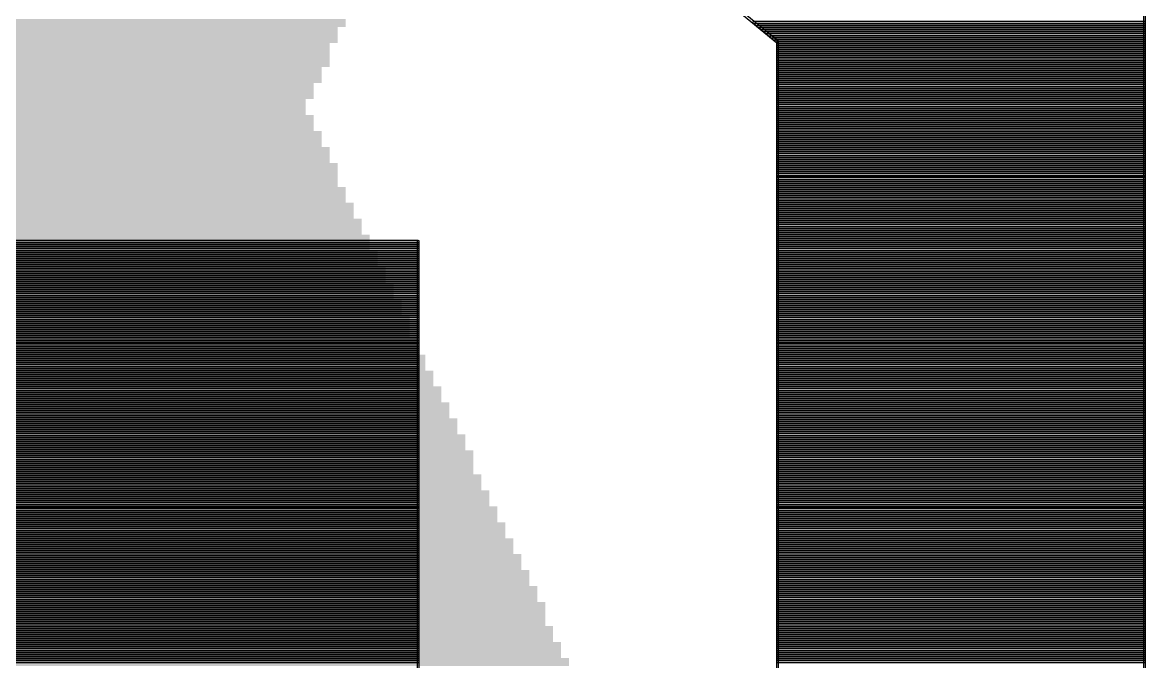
# Model space of a CAD drawing. Extents: x -21 to 88, y -12 to 76.
# Drawn here: x 41.41 to 42.817, y 34.849 to 35.649 of the extents above; entities that cross this region are included whole.
import ezdxf

# ---------------------------------------------------------------- set-up
doc = ezdxf.new("R2010")
doc.units = 0
doc.layers.add('1', color=22, linetype='CONTINUOUS')
doc.layers.add('22', color=253, linetype='CONTINUOUS')

# ---------------------------------------------------------------- blocks, each defined once
blk = doc.blocks.new('RECT')
blk.add_solid([(-0.5, -0.5), (0.5, -0.5), (-0.5, 0.5), (0.5, 0.5)])

msp = doc.modelspace()

# ---------------------------------------------------------------- linework, layer by layer
at = {"layer": '1'}
for points in [[(42.3568, 35.626), (41.8568, 36.036, 1), (41.8552, 36.034), (42.3552, 35.624, 1)], [(42.8147, 35.875), (42.8147, 33.345, 1), (42.8173, 33.345), (42.8173, 35.875, 1)], [(42.3263, 35.6481), (42.816, 35.6481, 1), (42.816, 35.6506), (42.3263, 35.6506, 1)], [(42.3294, 35.6455), (42.816, 35.6455, 1), (42.816, 35.6481), (42.3294, 35.6481, 1)], [(42.3325, 35.643), (42.816, 35.643, 1), (42.816, 35.6455), (42.3325, 35.6455, 1)], [(42.3356, 35.6405), (42.816, 35.6405, 1), (42.816, 35.643), (42.3356, 35.643, 1)], [(42.3387, 35.6379), (42.816, 35.6379, 1), (42.816, 35.6405), (42.3387, 35.6405, 1)], [(42.3418, 35.6354), (42.816, 35.6354, 1), (42.816, 35.6379), (42.3418, 35.6379, 1)], [(42.3449, 35.6328), (42.816, 35.6328, 1), (42.816, 35.6354), (42.3449, 35.6354, 1)], [(42.348, 35.6303), (42.816, 35.6303, 1), (42.816, 35.6328), (42.348, 35.6328, 1)], [(42.3511, 35.6278), (42.816, 35.6278, 1), (42.816, 35.6303), (42.3511, 35.6303, 1)], [(42.3542, 35.6252), (42.816, 35.6252, 1), (42.816, 35.6278), (42.3542, 35.6278, 1)], [(42.3573, 33.345), (42.3573, 35.625, 1), (42.3547, 35.625), (42.3547, 33.345, 1)], [(42.356, 35.6201), (42.816, 35.6201, 1), (42.816, 35.6227), (42.356, 35.6227, 1)], [(42.356, 35.6227), (42.816, 35.6227, 1), (42.816, 35.6252), (42.356, 35.6252, 1)], [(42.356, 35.6176), (42.816, 35.6176, 1), (42.816, 35.6201), (42.356, 35.6201, 1)], [(42.356, 35.615), (42.816, 35.615, 1), (42.816, 35.6176), (42.356, 35.6176, 1)], [(42.356, 35.6125), (42.816, 35.6125, 1), (42.816, 35.615), (42.356, 35.615, 1)], [(42.356, 35.6074), (42.816, 35.6074, 1), (42.816, 35.61), (42.356, 35.61, 1)], [(42.356, 35.6023), (42.816, 35.6023, 1), (42.816, 35.6049), (42.356, 35.6049, 1)], [(42.356, 35.61), (42.816, 35.61, 1), (42.816, 35.6125), (42.356, 35.6125, 1)], [(42.356, 35.6049), (42.816, 35.6049, 1), (42.816, 35.6074), (42.356, 35.6074, 1)], [(42.356, 35.5973), (42.816, 35.5973, 1), (42.816, 35.5998), (42.356, 35.5998, 1)], [(42.356, 35.5947), (42.816, 35.5947, 1), (42.816, 35.5973), (42.356, 35.5973, 1)], [(42.356, 35.5922), (42.816, 35.5922, 1), (42.816, 35.5947), (42.356, 35.5947, 1)], [(42.356, 35.5896), (42.816, 35.5896, 1), (42.816, 35.5922), (42.356, 35.5922, 1)], [(42.356, 35.5998), (42.816, 35.5998, 1), (42.816, 35.6023), (42.356, 35.6023, 1)], [(42.356, 35.582), (42.816, 35.582, 1), (42.816, 35.5846), (42.356, 35.5846, 1)], [(42.356, 35.5769), (42.816, 35.5769, 1), (42.816, 35.5795), (42.356, 35.5795, 1)], [(42.356, 35.5744), (42.816, 35.5744, 1), (42.816, 35.5769), (42.356, 35.5769, 1)], [(42.356, 35.5871), (42.816, 35.5871, 1), (42.816, 35.5896), (42.356, 35.5896, 1)], [(42.356, 35.5846), (42.816, 35.5846, 1), (42.816, 35.5871), (42.356, 35.5871, 1)], [(42.356, 35.5795), (42.816, 35.5795, 1), (42.816, 35.582), (42.356, 35.582, 1)], [(42.356, 35.5693), (42.816, 35.5693, 1), (42.816, 35.5719), (42.356, 35.5719, 1)], [(42.356, 35.5642), (42.816, 35.5642, 1), (42.816, 35.5668), (42.356, 35.5668, 1)], [(42.356, 35.5719), (42.816, 35.5719, 1), (42.816, 35.5744), (42.356, 35.5744, 1)], [(42.356, 35.5668), (42.816, 35.5668, 1), (42.816, 35.5693), (42.356, 35.5693, 1)], [(42.356, 35.5617), (42.816, 35.5617, 1), (42.816, 35.5642), (42.356, 35.5642, 1)], [(42.356, 35.5592), (42.816, 35.5592, 1), (42.816, 35.5617), (42.356, 35.5617, 1)], [(42.356, 35.5566), (42.816, 35.5566, 1), (42.816, 35.5592), (42.356, 35.5592, 1)], [(42.356, 35.5541), (42.816, 35.5541, 1), (42.816, 35.5566), (42.356, 35.5566, 1)], [(42.356, 35.5515), (42.816, 35.5515, 1), (42.816, 35.5541), (42.356, 35.5541, 1)], [(42.356, 35.549), (42.816, 35.549, 1), (42.816, 35.5515), (42.356, 35.5515, 1)], [(42.356, 35.5465), (42.816, 35.5465, 1), (42.816, 35.549), (42.356, 35.549, 1)], [(42.356, 35.5439), (42.816, 35.5439, 1), (42.816, 35.5465), (42.356, 35.5465, 1)], [(42.356, 35.5388), (42.816, 35.5388, 1), (42.816, 35.5414), (42.356, 35.5414, 1)], [(42.356, 35.5363), (42.816, 35.5363, 1), (42.816, 35.5388), (42.356, 35.5388, 1)], [(42.356, 35.5337), (42.816, 35.5337, 1), (42.816, 35.5363), (42.356, 35.5363, 1)], [(42.356, 35.5414), (42.816, 35.5414, 1), (42.816, 35.5439), (42.356, 35.5439, 1)], [(42.356, 35.5312), (42.816, 35.5312, 1), (42.816, 35.5337), (42.356, 35.5337, 1)], [(42.356, 35.5261), (42.816, 35.5261, 1), (42.816, 35.5287), (42.356, 35.5287, 1)], [(42.356, 35.521), (42.816, 35.521, 1), (42.816, 35.5236), (42.356, 35.5236, 1)], [(42.356, 35.5287), (42.816, 35.5287, 1), (42.816, 35.5312), (42.356, 35.5312, 1)], [(42.356, 35.5236), (42.816, 35.5236, 1), (42.816, 35.5261), (42.356, 35.5261, 1)], [(42.356, 35.5185), (42.816, 35.5185, 1), (42.816, 35.521), (42.356, 35.521, 1)], [(42.356, 35.516), (42.816, 35.516, 1), (42.816, 35.5185), (42.356, 35.5185, 1)], [(42.356, 35.5134), (42.816, 35.5134, 1), (42.816, 35.516), (42.356, 35.516, 1)], [(42.356, 35.5083), (42.816, 35.5083, 1), (42.816, 35.5109), (42.356, 35.5109, 1)], [(42.356, 35.5109), (42.816, 35.5109, 1), (42.816, 35.5134), (42.356, 35.5134, 1)], [(42.356, 35.5058), (42.816, 35.5058, 1), (42.816, 35.5083), (42.356, 35.5083, 1)], [(42.356, 35.5007), (42.816, 35.5007, 1), (42.816, 35.5033), (42.356, 35.5033, 1)], [(42.356, 35.4982), (42.816, 35.4982, 1), (42.816, 35.5007), (42.356, 35.5007, 1)], [(42.356, 35.4956), (42.816, 35.4956, 1), (42.816, 35.4982), (42.356, 35.4982, 1)], [(42.356, 35.4931), (42.816, 35.4931, 1), (42.816, 35.4956), (42.356, 35.4956, 1)], [(42.356, 35.5033), (42.816, 35.5033, 1), (42.816, 35.5058), (42.356, 35.5058, 1)], [(42.356, 35.4906), (42.816, 35.4906, 1), (42.816, 35.4931), (42.356, 35.4931, 1)], [(42.356, 35.488), (42.816, 35.488, 1), (42.816, 35.4906), (42.356, 35.4906, 1)], [(42.356, 35.4829), (42.816, 35.4829, 1), (42.816, 35.4855), (42.356, 35.4855, 1)], [(42.356, 35.4779), (42.816, 35.4779, 1), (42.816, 35.4804), (42.356, 35.4804, 1)], [(42.356, 35.4855), (42.816, 35.4855, 1), (42.816, 35.488), (42.356, 35.488, 1)], [(42.356, 35.4804), (42.816, 35.4804, 1), (42.816, 35.4829), (42.356, 35.4829, 1)], [(42.356, 35.4753), (42.816, 35.4753, 1), (42.816, 35.4779), (42.356, 35.4779, 1)], [(42.356, 35.4702), (42.816, 35.4702, 1), (42.816, 35.4728), (42.356, 35.4728, 1)], [(42.356, 35.4626), (42.816, 35.4626, 1), (42.816, 35.4652), (42.356, 35.4652, 1)], [(42.356, 35.4728), (42.816, 35.4728, 1), (42.816, 35.4753), (42.356, 35.4753, 1)], [(42.356, 35.4677), (42.816, 35.4677, 1), (42.816, 35.4702), (42.356, 35.4702, 1)], [(42.356, 35.4652), (42.816, 35.4652, 1), (42.816, 35.4677), (42.356, 35.4677, 1)], [(42.356, 35.4601), (42.816, 35.4601, 1), (42.816, 35.4626), (42.356, 35.4626, 1)], [(42.356, 35.4575), (42.816, 35.4575, 1), (42.816, 35.4601), (42.356, 35.4601, 1)], [(42.356, 35.455), (42.816, 35.455, 1), (42.816, 35.4575), (42.356, 35.4575, 1)], [(42.356, 35.4524), (42.816, 35.4524, 1), (42.816, 35.455), (42.356, 35.455, 1)], [(42.356, 35.4499), (42.816, 35.4499, 1), (42.816, 35.4524), (42.356, 35.4524, 1)], [(42.356, 35.4474), (42.816, 35.4474, 1), (42.816, 35.4499), (42.356, 35.4499, 1)], [(42.356, 35.4448), (42.816, 35.4448, 1), (42.816, 35.4474), (42.356, 35.4474, 1)], [(42.356, 35.4397), (42.816, 35.4397, 1), (42.816, 35.4423), (42.356, 35.4423, 1)], [(42.356, 35.4372), (42.816, 35.4372, 1), (42.816, 35.4397), (42.356, 35.4397, 1)], [(42.356, 35.4423), (42.816, 35.4423, 1), (42.816, 35.4448), (42.356, 35.4448, 1)], [(42.356, 35.4347), (42.816, 35.4347, 1), (42.816, 35.4372), (42.356, 35.4372, 1)], [(42.356, 35.4321), (42.816, 35.4321, 1), (42.816, 35.4347), (42.356, 35.4347, 1)], [(42.356, 35.427), (42.816, 35.427, 1), (42.816, 35.4296), (42.356, 35.4296, 1)], [(42.356, 35.422), (42.816, 35.422, 1), (42.816, 35.4245), (42.356, 35.4245, 1)], [(42.356, 35.4194), (42.816, 35.4194, 1), (42.816, 35.422), (42.356, 35.422, 1)], [(42.356, 35.4296), (42.816, 35.4296, 1), (42.816, 35.4321), (42.356, 35.4321, 1)], [(42.356, 35.4245), (42.816, 35.4245, 1), (42.816, 35.427), (42.356, 35.427, 1)], [(42.356, 35.4169), (42.816, 35.4169, 1), (42.816, 35.4194), (42.356, 35.4194, 1)], [(42.356, 35.4143), (42.816, 35.4143, 1), (42.816, 35.4169), (42.356, 35.4169, 1)], [(42.356, 35.4067), (42.816, 35.4067, 1), (42.816, 35.4093), (42.356, 35.4093, 1)], [(42.356, 35.4118), (42.816, 35.4118, 1), (42.816, 35.4143), (42.356, 35.4143, 1)], [(42.356, 35.4093), (42.816, 35.4093, 1), (42.816, 35.4118), (42.356, 35.4118, 1)], [(42.356, 35.4016), (42.816, 35.4016, 1), (42.816, 35.4042), (42.356, 35.4042, 1)], [(42.356, 35.3991), (42.816, 35.3991, 1), (42.816, 35.4016), (42.356, 35.4016, 1)], [(42.356, 35.394), (42.816, 35.394, 1), (42.816, 35.3966), (42.356, 35.3966, 1)], [(42.356, 35.4042), (42.816, 35.4042, 1), (42.816, 35.4067), (42.356, 35.4067, 1)], [(42.356, 35.3966), (42.816, 35.3966, 1), (42.816, 35.3991), (42.356, 35.3991, 1)], [(42.356, 35.3915), (42.816, 35.3915, 1), (42.816, 35.394), (42.356, 35.394, 1)], [(42.356, 35.3889), (42.816, 35.3889, 1), (42.816, 35.3915), (42.356, 35.3915, 1)], [(42.356, 35.3839), (42.816, 35.3839, 1), (42.816, 35.3864), (42.356, 35.3864, 1)], [(42.356, 35.3813), (42.816, 35.3813, 1), (42.816, 35.3839), (42.356, 35.3839, 1)], [(42.356, 35.3788), (42.816, 35.3788, 1), (42.816, 35.3813), (42.356, 35.3813, 1)], [(42.356, 35.3864), (42.816, 35.3864, 1), (42.816, 35.3889), (42.356, 35.3889, 1)], [(31.726, 35.3711), (41.906, 35.3711, 1), (41.906, 35.3737), (31.726, 35.3737, 1)], [(31.726, 35.3635), (41.906, 35.3635, 1), (41.906, 35.3661), (31.726, 35.3661, 1)], [(31.726, 35.3737), (41.906, 35.3737, 1), (41.906, 35.3762), (31.726, 35.3762, 1)], [(31.726, 35.3686), (41.906, 35.3686, 1), (41.906, 35.3711), (31.726, 35.3711, 1)], [(31.726, 35.3661), (41.906, 35.3661, 1), (41.906, 35.3686), (31.726, 35.3686, 1)], [(33.906, 35.3737), (41.906, 35.3737, 1), (41.906, 35.3763), (33.906, 35.3763, 1)], [(41.9047, 35.375), (41.9047, 33.345, 1), (41.9073, 33.345), (41.9073, 35.375, 1)], [(42.356, 35.3762), (42.816, 35.3762, 1), (42.816, 35.3788), (42.356, 35.3788, 1)], [(42.356, 35.3711), (42.816, 35.3711, 1), (42.816, 35.3737), (42.356, 35.3737, 1)], [(42.356, 35.3635), (42.816, 35.3635, 1), (42.816, 35.3661), (42.356, 35.3661, 1)], [(42.356, 35.3737), (42.816, 35.3737, 1), (42.816, 35.3762), (42.356, 35.3762, 1)], [(42.356, 35.3686), (42.816, 35.3686, 1), (42.816, 35.3711), (42.356, 35.3711, 1)], [(42.356, 35.3661), (42.816, 35.3661, 1), (42.816, 35.3686), (42.356, 35.3686, 1)], [(31.726, 35.361), (41.906, 35.361, 1), (41.906, 35.3635), (31.726, 35.3635, 1)], [(31.726, 35.3584), (41.906, 35.3584, 1), (41.906, 35.361), (31.726, 35.361, 1)], [(31.726, 35.3559), (41.906, 35.3559, 1), (41.906, 35.3584), (31.726, 35.3584, 1)], [(31.726, 35.3508), (41.906, 35.3508, 1), (41.906, 35.3534), (31.726, 35.3534, 1)], [(31.726, 35.3534), (41.906, 35.3534, 1), (41.906, 35.3559), (31.726, 35.3559, 1)], [(42.356, 35.361), (42.816, 35.361, 1), (42.816, 35.3635), (42.356, 35.3635, 1)], [(42.356, 35.3584), (42.816, 35.3584, 1), (42.816, 35.361), (42.356, 35.361, 1)], [(42.356, 35.3559), (42.816, 35.3559, 1), (42.816, 35.3584), (42.356, 35.3584, 1)], [(42.356, 35.3508), (42.816, 35.3508, 1), (42.816, 35.3534), (42.356, 35.3534, 1)], [(42.356, 35.3534), (42.816, 35.3534, 1), (42.816, 35.3559), (42.356, 35.3559, 1)], [(31.726, 35.3457), (41.906, 35.3457, 1), (41.906, 35.3483), (31.726, 35.3483, 1)], [(31.726, 35.3407), (41.906, 35.3407, 1), (41.906, 35.3432), (31.726, 35.3432, 1)], [(31.726, 35.3381), (41.906, 35.3381, 1), (41.906, 35.3407), (31.726, 35.3407, 1)], [(31.726, 35.3483), (41.906, 35.3483, 1), (41.906, 35.3508), (31.726, 35.3508, 1)], [(31.726, 35.3432), (41.906, 35.3432, 1), (41.906, 35.3457), (31.726, 35.3457, 1)], [(31.726, 35.3356), (41.906, 35.3356, 1), (41.906, 35.3381), (31.726, 35.3381, 1)], [(42.356, 35.3457), (42.816, 35.3457, 1), (42.816, 35.3483), (42.356, 35.3483, 1)], [(42.356, 35.3407), (42.816, 35.3407, 1), (42.816, 35.3432), (42.356, 35.3432, 1)], [(42.356, 35.3381), (42.816, 35.3381, 1), (42.816, 35.3407), (42.356, 35.3407, 1)], [(42.356, 35.3483), (42.816, 35.3483, 1), (42.816, 35.3508), (42.356, 35.3508, 1)], [(42.356, 35.3432), (42.816, 35.3432, 1), (42.816, 35.3457), (42.356, 35.3457, 1)], [(42.356, 35.3356), (42.816, 35.3356, 1), (42.816, 35.3381), (42.356, 35.3381, 1)], [(31.726, 35.333), (41.906, 35.333, 1), (41.906, 35.3356), (31.726, 35.3356, 1)], [(31.726, 35.3254), (41.906, 35.3254, 1), (41.906, 35.328), (31.726, 35.328, 1)], [(31.726, 35.3229), (41.906, 35.3229, 1), (41.906, 35.3254), (31.726, 35.3254, 1)], [(31.726, 35.3305), (41.906, 35.3305, 1), (41.906, 35.333), (31.726, 35.333, 1)], [(31.726, 35.328), (41.906, 35.328, 1), (41.906, 35.3305), (31.726, 35.3305, 1)], [(42.356, 35.333), (42.816, 35.333, 1), (42.816, 35.3356), (42.356, 35.3356, 1)], [(42.356, 35.3254), (42.816, 35.3254, 1), (42.816, 35.328), (42.356, 35.328, 1)], [(42.356, 35.3229), (42.816, 35.3229, 1), (42.816, 35.3254), (42.356, 35.3254, 1)], [(42.356, 35.3305), (42.816, 35.3305, 1), (42.816, 35.333), (42.356, 35.333, 1)], [(42.356, 35.328), (42.816, 35.328, 1), (42.816, 35.3305), (42.356, 35.3305, 1)], [(31.726, 35.3203), (41.906, 35.3203, 1), (41.906, 35.3229), (31.726, 35.3229, 1)], [(31.726, 35.3178), (41.906, 35.3178, 1), (41.906, 35.3203), (31.726, 35.3203, 1)], [(31.726, 35.3127), (41.906, 35.3127, 1), (41.906, 35.3153), (31.726, 35.3153, 1)], [(31.726, 35.3076), (41.906, 35.3076, 1), (41.906, 35.3102), (31.726, 35.3102, 1)], [(31.726, 35.3153), (41.906, 35.3153, 1), (41.906, 35.3178), (31.726, 35.3178, 1)], [(31.726, 35.3102), (41.906, 35.3102, 1), (41.906, 35.3127), (31.726, 35.3127, 1)], [(42.356, 35.3203), (42.816, 35.3203, 1), (42.816, 35.3229), (42.356, 35.3229, 1)], [(42.356, 35.3178), (42.816, 35.3178, 1), (42.816, 35.3203), (42.356, 35.3203, 1)], [(42.356, 35.3127), (42.816, 35.3127, 1), (42.816, 35.3153), (42.356, 35.3153, 1)], [(42.356, 35.3076), (42.816, 35.3076, 1), (42.816, 35.3102), (42.356, 35.3102, 1)], [(42.356, 35.3153), (42.816, 35.3153, 1), (42.816, 35.3178), (42.356, 35.3178, 1)], [(42.356, 35.3102), (42.816, 35.3102, 1), (42.816, 35.3127), (42.356, 35.3127, 1)], [(31.726, 35.3026), (41.906, 35.3026, 1), (41.906, 35.3051), (31.726, 35.3051, 1)], [(31.726, 35.3), (41.906, 35.3, 1), (41.906, 35.3026), (31.726, 35.3026, 1)], [(31.726, 35.2949), (41.906, 35.2949, 1), (41.906, 35.2975), (31.726, 35.2975, 1)], [(31.726, 35.3051), (41.906, 35.3051, 1), (41.906, 35.3076), (31.726, 35.3076, 1)], [(31.726, 35.2975), (41.906, 35.2975, 1), (41.906, 35.3), (31.726, 35.3, 1)], [(42.356, 35.3026), (42.816, 35.3026, 1), (42.816, 35.3051), (42.356, 35.3051, 1)], [(42.356, 35.3), (42.816, 35.3, 1), (42.816, 35.3026), (42.356, 35.3026, 1)], [(42.356, 35.2949), (42.816, 35.2949, 1), (42.816, 35.2975), (42.356, 35.2975, 1)], [(42.356, 35.3051), (42.816, 35.3051, 1), (42.816, 35.3076), (42.356, 35.3076, 1)], [(42.356, 35.2975), (42.816, 35.2975, 1), (42.816, 35.3), (42.356, 35.3, 1)], [(31.726, 35.2898), (41.906, 35.2898, 1), (41.906, 35.2924), (31.726, 35.2924, 1)], [(31.726, 35.2848), (41.906, 35.2848, 1), (41.906, 35.2873), (31.726, 35.2873, 1)], [(31.726, 35.2822), (41.906, 35.2822, 1), (41.906, 35.2848), (31.726, 35.2848, 1)], [(31.726, 35.2797), (41.906, 35.2797, 1), (41.906, 35.2822), (31.726, 35.2822, 1)], [(31.726, 35.2924), (41.906, 35.2924, 1), (41.906, 35.2949), (31.726, 35.2949, 1)], [(31.726, 35.2873), (41.906, 35.2873, 1), (41.906, 35.2898), (31.726, 35.2898, 1)], [(42.356, 35.2898), (42.816, 35.2898, 1), (42.816, 35.2924), (42.356, 35.2924, 1)], [(42.356, 35.2848), (42.816, 35.2848, 1), (42.816, 35.2873), (42.356, 35.2873, 1)], [(42.356, 35.2822), (42.816, 35.2822, 1), (42.816, 35.2848), (42.356, 35.2848, 1)], [(42.356, 35.2797), (42.816, 35.2797, 1), (42.816, 35.2822), (42.356, 35.2822, 1)], [(42.356, 35.2924), (42.816, 35.2924, 1), (42.816, 35.2949), (42.356, 35.2949, 1)], [(42.356, 35.2873), (42.816, 35.2873, 1), (42.816, 35.2898), (42.356, 35.2898, 1)], [(31.726, 35.2771), (41.906, 35.2771, 1), (41.906, 35.2797), (31.726, 35.2797, 1)], [(31.726, 35.2695), (41.906, 35.2695, 1), (41.906, 35.2721), (31.726, 35.2721, 1)], [(31.726, 35.2644), (41.906, 35.2644, 1), (41.906, 35.267), (31.726, 35.267, 1)], [(31.726, 35.2746), (41.906, 35.2746, 1), (41.906, 35.2771), (31.726, 35.2771, 1)], [(31.726, 35.2721), (41.906, 35.2721, 1), (41.906, 35.2746), (31.726, 35.2746, 1)], [(31.726, 35.267), (41.906, 35.267, 1), (41.906, 35.2695), (31.726, 35.2695, 1)], [(42.356, 35.2771), (42.816, 35.2771, 1), (42.816, 35.2797), (42.356, 35.2797, 1)], [(42.356, 35.2695), (42.816, 35.2695, 1), (42.816, 35.2721), (42.356, 35.2721, 1)], [(42.356, 35.2644), (42.816, 35.2644, 1), (42.816, 35.267), (42.356, 35.267, 1)], [(42.356, 35.2746), (42.816, 35.2746, 1), (42.816, 35.2771), (42.356, 35.2771, 1)], [(42.356, 35.2721), (42.816, 35.2721, 1), (42.816, 35.2746), (42.356, 35.2746, 1)], [(42.356, 35.267), (42.816, 35.267, 1), (42.816, 35.2695), (42.356, 35.2695, 1)], [(31.726, 35.2619), (41.906, 35.2619, 1), (41.906, 35.2644), (31.726, 35.2644, 1)], [(31.726, 35.2568), (41.906, 35.2568, 1), (41.906, 35.2594), (31.726, 35.2594, 1)], [(31.726, 35.2517), (41.906, 35.2517, 1), (41.906, 35.2543), (31.726, 35.2543, 1)], [(31.726, 35.2594), (41.906, 35.2594, 1), (41.906, 35.2619), (31.726, 35.2619, 1)], [(31.726, 35.2543), (41.906, 35.2543, 1), (41.906, 35.2568), (31.726, 35.2568, 1)], [(42.356, 35.2619), (42.816, 35.2619, 1), (42.816, 35.2644), (42.356, 35.2644, 1)], [(42.356, 35.2568), (42.816, 35.2568, 1), (42.816, 35.2594), (42.356, 35.2594, 1)], [(42.356, 35.2517), (42.816, 35.2517, 1), (42.816, 35.2543), (42.356, 35.2543, 1)], [(42.356, 35.2594), (42.816, 35.2594, 1), (42.816, 35.2619), (42.356, 35.2619, 1)], [(42.356, 35.2543), (42.816, 35.2543, 1), (42.816, 35.2568), (42.356, 35.2568, 1)], [(31.726, 35.2467), (41.906, 35.2467, 1), (41.906, 35.2492), (31.726, 35.2492, 1)], [(31.726, 35.2441), (41.906, 35.2441, 1), (41.906, 35.2467), (31.726, 35.2467, 1)], [(31.726, 35.2416), (41.906, 35.2416, 1), (41.906, 35.2441), (31.726, 35.2441, 1)], [(31.726, 35.239), (41.906, 35.239, 1), (41.906, 35.2416), (31.726, 35.2416, 1)], [(31.726, 35.2492), (41.906, 35.2492, 1), (41.906, 35.2517), (31.726, 35.2517, 1)], [(31.726, 35.2365), (41.906, 35.2365, 1), (41.906, 35.239), (31.726, 35.239, 1)], [(42.356, 35.2467), (42.816, 35.2467, 1), (42.816, 35.2492), (42.356, 35.2492, 1)], [(42.356, 35.2441), (42.816, 35.2441, 1), (42.816, 35.2467), (42.356, 35.2467, 1)], [(42.356, 35.2416), (42.816, 35.2416, 1), (42.816, 35.2441), (42.356, 35.2441, 1)], [(42.356, 35.239), (42.816, 35.239, 1), (42.816, 35.2416), (42.356, 35.2416, 1)], [(42.356, 35.2492), (42.816, 35.2492, 1), (42.816, 35.2517), (42.356, 35.2517, 1)], [(42.356, 35.2365), (42.816, 35.2365, 1), (42.816, 35.239), (42.356, 35.239, 1)], [(31.726, 35.2314), (41.906, 35.2314, 1), (41.906, 35.234), (31.726, 35.234, 1)], [(31.726, 35.2263), (41.906, 35.2263, 1), (41.906, 35.2289), (31.726, 35.2289, 1)], [(31.726, 35.2238), (41.906, 35.2238, 1), (41.906, 35.2263), (31.726, 35.2263, 1)], [(31.726, 35.234), (41.906, 35.234, 1), (41.906, 35.2365), (31.726, 35.2365, 1)], [(31.726, 35.2289), (41.906, 35.2289, 1), (41.906, 35.2314), (31.726, 35.2314, 1)], [(42.356, 35.2314), (42.816, 35.2314, 1), (42.816, 35.234), (42.356, 35.234, 1)], [(42.356, 35.2263), (42.816, 35.2263, 1), (42.816, 35.2289), (42.356, 35.2289, 1)], [(42.356, 35.2238), (42.816, 35.2238, 1), (42.816, 35.2263), (42.356, 35.2263, 1)], [(42.356, 35.234), (42.816, 35.234, 1), (42.816, 35.2365), (42.356, 35.2365, 1)], [(42.356, 35.2289), (42.816, 35.2289, 1), (42.816, 35.2314), (42.356, 35.2314, 1)], [(31.726, 35.2187), (41.906, 35.2187, 1), (41.906, 35.2213), (31.726, 35.2213, 1)], [(31.726, 35.2136), (41.906, 35.2136, 1), (41.906, 35.2162), (31.726, 35.2162, 1)], [(31.726, 35.2085), (41.906, 35.2085, 1), (41.906, 35.2111), (31.726, 35.2111, 1)], [(31.726, 35.2213), (41.906, 35.2213, 1), (41.906, 35.2238), (31.726, 35.2238, 1)], [(31.726, 35.2162), (41.906, 35.2162, 1), (41.906, 35.2187), (31.726, 35.2187, 1)], [(31.726, 35.2111), (41.906, 35.2111, 1), (41.906, 35.2136), (31.726, 35.2136, 1)], [(42.356, 35.2187), (42.816, 35.2187, 1), (42.816, 35.2213), (42.356, 35.2213, 1)], [(42.356, 35.2136), (42.816, 35.2136, 1), (42.816, 35.2162), (42.356, 35.2162, 1)], [(42.356, 35.2085), (42.816, 35.2085, 1), (42.816, 35.2111), (42.356, 35.2111, 1)], [(42.356, 35.2213), (42.816, 35.2213, 1), (42.816, 35.2238), (42.356, 35.2238, 1)], [(42.356, 35.2162), (42.816, 35.2162, 1), (42.816, 35.2187), (42.356, 35.2187, 1)], [(42.356, 35.2111), (42.816, 35.2111, 1), (42.816, 35.2136), (42.356, 35.2136, 1)], [(31.726, 35.2035), (41.906, 35.2035, 1), (41.906, 35.206), (31.726, 35.206, 1)], [(31.726, 35.2009), (41.906, 35.2009, 1), (41.906, 35.2035), (31.726, 35.2035, 1)], [(31.726, 35.1958), (41.906, 35.1958, 1), (41.906, 35.1984), (31.726, 35.1984, 1)], [(31.726, 35.206), (41.906, 35.206, 1), (41.906, 35.2085), (31.726, 35.2085, 1)], [(31.726, 35.1984), (41.906, 35.1984, 1), (41.906, 35.2009), (31.726, 35.2009, 1)], [(42.356, 35.2035), (42.816, 35.2035, 1), (42.816, 35.206), (42.356, 35.206, 1)], [(42.356, 35.2009), (42.816, 35.2009, 1), (42.816, 35.2035), (42.356, 35.2035, 1)], [(42.356, 35.1958), (42.816, 35.1958, 1), (42.816, 35.1984), (42.356, 35.1984, 1)], [(42.356, 35.206), (42.816, 35.206, 1), (42.816, 35.2085), (42.356, 35.2085, 1)], [(42.356, 35.1984), (42.816, 35.1984, 1), (42.816, 35.2009), (42.356, 35.2009, 1)], [(31.726, 35.1882), (41.906, 35.1882, 1), (41.906, 35.1908), (31.726, 35.1908, 1)], [(31.726, 35.1857), (41.906, 35.1857, 1), (41.906, 35.1882), (31.726, 35.1882, 1)], [(31.726, 35.1831), (41.906, 35.1831, 1), (41.906, 35.1857), (31.726, 35.1857, 1)], [(31.726, 35.1806), (41.906, 35.1806, 1), (41.906, 35.1831), (31.726, 35.1831, 1)], [(31.726, 35.1933), (41.906, 35.1933, 1), (41.906, 35.1958), (31.726, 35.1958, 1)], [(31.726, 35.1908), (41.906, 35.1908, 1), (41.906, 35.1933), (31.726, 35.1933, 1)], [(42.356, 35.1882), (42.816, 35.1882, 1), (42.816, 35.1908), (42.356, 35.1908, 1)], [(42.356, 35.1857), (42.816, 35.1857, 1), (42.816, 35.1882), (42.356, 35.1882, 1)], [(42.356, 35.1831), (42.816, 35.1831, 1), (42.816, 35.1857), (42.356, 35.1857, 1)], [(42.356, 35.1806), (42.816, 35.1806, 1), (42.816, 35.1831), (42.356, 35.1831, 1)], [(42.356, 35.1933), (42.816, 35.1933, 1), (42.816, 35.1958), (42.356, 35.1958, 1)], [(42.356, 35.1908), (42.816, 35.1908, 1), (42.816, 35.1933), (42.356, 35.1933, 1)], [(31.726, 35.1755), (41.906, 35.1755, 1), (41.906, 35.1781), (31.726, 35.1781, 1)], [(31.726, 35.1704), (41.906, 35.1704, 1), (41.906, 35.173), (31.726, 35.173, 1)], [(31.726, 35.1781), (41.906, 35.1781, 1), (41.906, 35.1806), (31.726, 35.1806, 1)], [(31.726, 35.173), (41.906, 35.173, 1), (41.906, 35.1755), (31.726, 35.1755, 1)], [(31.726, 35.1679), (41.906, 35.1679, 1), (41.906, 35.1704), (31.726, 35.1704, 1)], [(42.356, 35.1755), (42.816, 35.1755, 1), (42.816, 35.1781), (42.356, 35.1781, 1)], [(42.356, 35.1704), (42.816, 35.1704, 1), (42.816, 35.173), (42.356, 35.173, 1)], [(42.356, 35.1781), (42.816, 35.1781, 1), (42.816, 35.1806), (42.356, 35.1806, 1)], [(42.356, 35.173), (42.816, 35.173, 1), (42.816, 35.1755), (42.356, 35.1755, 1)], [(42.356, 35.1679), (42.816, 35.1679, 1), (42.816, 35.1704), (42.356, 35.1704, 1)], [(31.726, 35.1654), (41.906, 35.1654, 1), (41.906, 35.1679), (31.726, 35.1679, 1)], [(31.726, 35.1628), (41.906, 35.1628, 1), (41.906, 35.1654), (31.726, 35.1654, 1)], [(31.726, 35.1577), (41.906, 35.1577, 1), (41.906, 35.1603), (31.726, 35.1603, 1)], [(31.726, 35.1603), (41.906, 35.1603, 1), (41.906, 35.1628), (31.726, 35.1628, 1)], [(31.726, 35.1552), (41.906, 35.1552, 1), (41.906, 35.1577), (31.726, 35.1577, 1)], [(31.726, 35.1527), (41.906, 35.1527, 1), (41.906, 35.1552), (31.726, 35.1552, 1)], [(42.356, 35.1654), (42.816, 35.1654, 1), (42.816, 35.1679), (42.356, 35.1679, 1)], [(42.356, 35.1628), (42.816, 35.1628, 1), (42.816, 35.1654), (42.356, 35.1654, 1)], [(42.356, 35.1577), (42.816, 35.1577, 1), (42.816, 35.1603), (42.356, 35.1603, 1)], [(42.356, 35.1603), (42.816, 35.1603, 1), (42.816, 35.1628), (42.356, 35.1628, 1)], [(42.356, 35.1552), (42.816, 35.1552, 1), (42.816, 35.1577), (42.356, 35.1577, 1)], [(42.356, 35.1527), (42.816, 35.1527, 1), (42.816, 35.1552), (42.356, 35.1552, 1)], [(31.726, 35.1501), (41.906, 35.1501, 1), (41.906, 35.1527), (31.726, 35.1527, 1)], [(31.726, 35.1476), (41.906, 35.1476, 1), (41.906, 35.1501), (31.726, 35.1501, 1)], [(31.726, 35.145), (41.906, 35.145, 1), (41.906, 35.1476), (31.726, 35.1476, 1)], [(31.726, 35.1425), (41.906, 35.1425, 1), (41.906, 35.145), (31.726, 35.145, 1)], [(31.726, 35.14), (41.906, 35.14, 1), (41.906, 35.1425), (31.726, 35.1425, 1)], [(42.356, 35.1501), (42.816, 35.1501, 1), (42.816, 35.1527), (42.356, 35.1527, 1)], [(42.356, 35.1476), (42.816, 35.1476, 1), (42.816, 35.1501), (42.356, 35.1501, 1)], [(42.356, 35.145), (42.816, 35.145, 1), (42.816, 35.1476), (42.356, 35.1476, 1)], [(42.356, 35.1425), (42.816, 35.1425, 1), (42.816, 35.145), (42.356, 35.145, 1)], [(42.356, 35.14), (42.816, 35.14, 1), (42.816, 35.1425), (42.356, 35.1425, 1)], [(31.726, 35.1374), (41.906, 35.1374, 1), (41.906, 35.14), (31.726, 35.14, 1)], [(31.726, 35.1323), (41.906, 35.1323, 1), (41.906, 35.1349), (31.726, 35.1349, 1)], [(31.726, 35.1272), (41.906, 35.1272, 1), (41.906, 35.1298), (31.726, 35.1298, 1)], [(31.726, 35.1247), (41.906, 35.1247, 1), (41.906, 35.1272), (31.726, 35.1272, 1)], [(31.726, 35.1349), (41.906, 35.1349, 1), (41.906, 35.1374), (31.726, 35.1374, 1)], [(31.726, 35.1298), (41.906, 35.1298, 1), (41.906, 35.1323), (31.726, 35.1323, 1)], [(42.356, 35.1374), (42.816, 35.1374, 1), (42.816, 35.14), (42.356, 35.14, 1)], [(42.356, 35.1323), (42.816, 35.1323, 1), (42.816, 35.1349), (42.356, 35.1349, 1)], [(42.356, 35.1272), (42.816, 35.1272, 1), (42.816, 35.1298), (42.356, 35.1298, 1)], [(42.356, 35.1247), (42.816, 35.1247, 1), (42.816, 35.1272), (42.356, 35.1272, 1)], [(42.356, 35.1349), (42.816, 35.1349, 1), (42.816, 35.1374), (42.356, 35.1374, 1)], [(42.356, 35.1298), (42.816, 35.1298, 1), (42.816, 35.1323), (42.356, 35.1323, 1)], [(31.726, 35.1196), (41.906, 35.1196, 1), (41.906, 35.1222), (31.726, 35.1222, 1)], [(31.726, 35.1145), (41.906, 35.1145, 1), (41.906, 35.1171), (31.726, 35.1171, 1)], [(31.726, 35.1222), (41.906, 35.1222, 1), (41.906, 35.1247), (31.726, 35.1247, 1)], [(31.726, 35.1171), (41.906, 35.1171, 1), (41.906, 35.1196), (31.726, 35.1196, 1)], [(31.726, 35.112), (41.906, 35.112, 1), (41.906, 35.1145), (31.726, 35.1145, 1)], [(42.356, 35.1196), (42.816, 35.1196, 1), (42.816, 35.1222), (42.356, 35.1222, 1)], [(42.356, 35.1145), (42.816, 35.1145, 1), (42.816, 35.1171), (42.356, 35.1171, 1)], [(42.356, 35.1222), (42.816, 35.1222, 1), (42.816, 35.1247), (42.356, 35.1247, 1)], [(42.356, 35.1171), (42.816, 35.1171, 1), (42.816, 35.1196), (42.356, 35.1196, 1)], [(42.356, 35.112), (42.816, 35.112, 1), (42.816, 35.1145), (42.356, 35.1145, 1)], [(31.726, 35.1095), (41.906, 35.1095, 1), (41.906, 35.112), (31.726, 35.112, 1)], [(31.726, 35.1069), (41.906, 35.1069, 1), (41.906, 35.1095), (31.726, 35.1095, 1)], [(31.726, 35.1044), (41.906, 35.1044, 1), (41.906, 35.1069), (31.726, 35.1069, 1)], [(31.726, 35.1018), (41.906, 35.1018, 1), (41.906, 35.1044), (31.726, 35.1044, 1)], [(31.726, 35.0993), (41.906, 35.0993, 1), (41.906, 35.1018), (31.726, 35.1018, 1)], [(31.726, 35.0968), (41.906, 35.0968, 1), (41.906, 35.0993), (31.726, 35.0993, 1)], [(42.356, 35.1095), (42.816, 35.1095, 1), (42.816, 35.112), (42.356, 35.112, 1)], [(42.356, 35.1069), (42.816, 35.1069, 1), (42.816, 35.1095), (42.356, 35.1095, 1)], [(42.356, 35.1044), (42.816, 35.1044, 1), (42.816, 35.1069), (42.356, 35.1069, 1)], [(42.356, 35.1018), (42.816, 35.1018, 1), (42.816, 35.1044), (42.356, 35.1044, 1)], [(42.356, 35.0993), (42.816, 35.0993, 1), (42.816, 35.1018), (42.356, 35.1018, 1)], [(42.356, 35.0968), (42.816, 35.0968, 1), (42.816, 35.0993), (42.356, 35.0993, 1)], [(31.726, 35.0942), (41.906, 35.0942, 1), (41.906, 35.0968), (31.726, 35.0968, 1)], [(31.726, 35.0891), (41.906, 35.0891, 1), (41.906, 35.0917), (31.726, 35.0917, 1)], [(31.726, 35.0866), (41.906, 35.0866, 1), (41.906, 35.0891), (31.726, 35.0891, 1)], [(31.726, 35.0815), (41.906, 35.0815, 1), (41.906, 35.0841), (31.726, 35.0841, 1)], [(31.726, 35.0917), (41.906, 35.0917, 1), (41.906, 35.0942), (31.726, 35.0942, 1)], [(31.726, 35.0841), (41.906, 35.0841, 1), (41.906, 35.0866), (31.726, 35.0866, 1)], [(42.356, 35.0942), (42.816, 35.0942, 1), (42.816, 35.0968), (42.356, 35.0968, 1)], [(42.356, 35.0891), (42.816, 35.0891, 1), (42.816, 35.0917), (42.356, 35.0917, 1)], [(42.356, 35.0866), (42.816, 35.0866, 1), (42.816, 35.0891), (42.356, 35.0891, 1)], [(42.356, 35.0815), (42.816, 35.0815, 1), (42.816, 35.0841), (42.356, 35.0841, 1)], [(42.356, 35.0917), (42.816, 35.0917, 1), (42.816, 35.0942), (42.356, 35.0942, 1)], [(42.356, 35.0841), (42.816, 35.0841, 1), (42.816, 35.0866), (42.356, 35.0866, 1)], [(31.726, 35.0764), (41.906, 35.0764, 1), (41.906, 35.079), (31.726, 35.079, 1)], [(31.726, 35.0714), (41.906, 35.0714, 1), (41.906, 35.0739), (31.726, 35.0739, 1)], [(31.726, 35.0688), (41.906, 35.0688, 1), (41.906, 35.0714), (31.726, 35.0714, 1)], [(31.726, 35.079), (41.906, 35.079, 1), (41.906, 35.0815), (31.726, 35.0815, 1)], [(31.726, 35.0739), (41.906, 35.0739, 1), (41.906, 35.0764), (31.726, 35.0764, 1)], [(42.356, 35.0764), (42.816, 35.0764, 1), (42.816, 35.079), (42.356, 35.079, 1)], [(42.356, 35.0714), (42.816, 35.0714, 1), (42.816, 35.0739), (42.356, 35.0739, 1)], [(42.356, 35.0688), (42.816, 35.0688, 1), (42.816, 35.0714), (42.356, 35.0714, 1)], [(42.356, 35.079), (42.816, 35.079, 1), (42.816, 35.0815), (42.356, 35.0815, 1)], [(42.356, 35.0739), (42.816, 35.0739, 1), (42.816, 35.0764), (42.356, 35.0764, 1)], [(31.726, 35.0663), (41.906, 35.0663, 1), (41.906, 35.0688), (31.726, 35.0688, 1)], [(31.726, 35.0637), (41.906, 35.0637, 1), (41.906, 35.0663), (31.726, 35.0663, 1)], [(31.726, 35.0561), (41.906, 35.0561, 1), (41.906, 35.0587), (31.726, 35.0587, 1)], [(31.726, 35.0612), (41.906, 35.0612, 1), (41.906, 35.0637), (31.726, 35.0637, 1)], [(31.726, 35.0587), (41.906, 35.0587, 1), (41.906, 35.0612), (31.726, 35.0612, 1)], [(31.726, 35.0536), (41.906, 35.0536, 1), (41.906, 35.0561), (31.726, 35.0561, 1)], [(42.356, 35.0663), (42.816, 35.0663, 1), (42.816, 35.0688), (42.356, 35.0688, 1)], [(42.356, 35.0637), (42.816, 35.0637, 1), (42.816, 35.0663), (42.356, 35.0663, 1)], [(42.356, 35.0561), (42.816, 35.0561, 1), (42.816, 35.0587), (42.356, 35.0587, 1)], [(42.356, 35.0612), (42.816, 35.0612, 1), (42.816, 35.0637), (42.356, 35.0637, 1)], [(42.356, 35.0587), (42.816, 35.0587, 1), (42.816, 35.0612), (42.356, 35.0612, 1)], [(42.356, 35.0536), (42.816, 35.0536, 1), (42.816, 35.0561), (42.356, 35.0561, 1)], [(31.726, 35.051), (41.906, 35.051, 1), (41.906, 35.0536), (31.726, 35.0536, 1)], [(31.726, 35.0485), (41.906, 35.0485, 1), (41.906, 35.051), (31.726, 35.051, 1)], [(31.726, 35.0459), (41.906, 35.0459, 1), (41.906, 35.0485), (31.726, 35.0485, 1)], [(31.726, 35.0434), (41.906, 35.0434, 1), (41.906, 35.0459), (31.726, 35.0459, 1)], [(31.726, 35.0409), (41.906, 35.0409, 1), (41.906, 35.0434), (31.726, 35.0434, 1)], [(42.356, 35.051), (42.816, 35.051, 1), (42.816, 35.0536), (42.356, 35.0536, 1)], [(42.356, 35.0485), (42.816, 35.0485, 1), (42.816, 35.051), (42.356, 35.051, 1)], [(42.356, 35.0459), (42.816, 35.0459, 1), (42.816, 35.0485), (42.356, 35.0485, 1)], [(42.356, 35.0434), (42.816, 35.0434, 1), (42.816, 35.0459), (42.356, 35.0459, 1)], [(42.356, 35.0409), (42.816, 35.0409, 1), (42.816, 35.0434), (42.356, 35.0434, 1)], [(31.726, 35.0383), (41.906, 35.0383, 1), (41.906, 35.0409), (31.726, 35.0409, 1)], [(31.726, 35.0332), (41.906, 35.0332, 1), (41.906, 35.0358), (31.726, 35.0358, 1)], [(31.726, 35.0282), (41.906, 35.0282, 1), (41.906, 35.0307), (31.726, 35.0307, 1)], [(31.726, 35.0256), (41.906, 35.0256, 1), (41.906, 35.0282), (31.726, 35.0282, 1)], [(31.726, 35.0358), (41.906, 35.0358, 1), (41.906, 35.0383), (31.726, 35.0383, 1)], [(31.726, 35.0307), (41.906, 35.0307, 1), (41.906, 35.0332), (31.726, 35.0332, 1)], [(42.356, 35.0383), (42.816, 35.0383, 1), (42.816, 35.0409), (42.356, 35.0409, 1)], [(42.356, 35.0332), (42.816, 35.0332, 1), (42.816, 35.0358), (42.356, 35.0358, 1)], [(42.356, 35.0282), (42.816, 35.0282, 1), (42.816, 35.0307), (42.356, 35.0307, 1)], [(42.356, 35.0256), (42.816, 35.0256, 1), (42.816, 35.0282), (42.356, 35.0282, 1)], [(42.356, 35.0358), (42.816, 35.0358, 1), (42.816, 35.0383), (42.356, 35.0383, 1)], [(42.356, 35.0307), (42.816, 35.0307, 1), (42.816, 35.0332), (42.356, 35.0332, 1)], [(31.726, 35.0205), (41.906, 35.0205, 1), (41.906, 35.0231), (31.726, 35.0231, 1)], [(31.726, 35.0129), (41.906, 35.0129, 1), (41.906, 35.0155), (31.726, 35.0155, 1)], [(31.726, 35.0231), (41.906, 35.0231, 1), (41.906, 35.0256), (31.726, 35.0256, 1)], [(31.726, 35.018), (41.906, 35.018, 1), (41.906, 35.0205), (31.726, 35.0205, 1)], [(31.726, 35.0155), (41.906, 35.0155, 1), (41.906, 35.018), (31.726, 35.018, 1)], [(42.356, 35.0205), (42.816, 35.0205, 1), (42.816, 35.0231), (42.356, 35.0231, 1)], [(42.356, 35.0129), (42.816, 35.0129, 1), (42.816, 35.0155), (42.356, 35.0155, 1)], [(42.356, 35.0231), (42.816, 35.0231, 1), (42.816, 35.0256), (42.356, 35.0256, 1)], [(42.356, 35.018), (42.816, 35.018, 1), (42.816, 35.0205), (42.356, 35.0205, 1)], [(42.356, 35.0155), (42.816, 35.0155, 1), (42.816, 35.018), (42.356, 35.018, 1)], [(31.726, 35.0104), (41.906, 35.0104, 1), (41.906, 35.0129), (31.726, 35.0129, 1)], [(31.726, 35.0078), (41.906, 35.0078, 1), (41.906, 35.0104), (31.726, 35.0104, 1)], [(31.726, 35.0053), (41.906, 35.0053, 1), (41.906, 35.0078), (31.726, 35.0078, 1)], [(31.726, 35.0002), (41.906, 35.0002, 1), (41.906, 35.0028), (31.726, 35.0028, 1)], [(31.726, 35.0028), (41.906, 35.0028, 1), (41.906, 35.0053), (31.726, 35.0053, 1)], [(31.726, 34.9977), (41.906, 34.9977, 1), (41.906, 35.0002), (31.726, 35.0002, 1)], [(42.356, 35.0104), (42.816, 35.0104, 1), (42.816, 35.0129), (42.356, 35.0129, 1)], [(42.356, 35.0078), (42.816, 35.0078, 1), (42.816, 35.0104), (42.356, 35.0104, 1)], [(42.356, 35.0053), (42.816, 35.0053, 1), (42.816, 35.0078), (42.356, 35.0078, 1)], [(42.356, 35.0002), (42.816, 35.0002, 1), (42.816, 35.0028), (42.356, 35.0028, 1)], [(42.356, 35.0028), (42.816, 35.0028, 1), (42.816, 35.0053), (42.356, 35.0053, 1)], [(42.356, 34.9977), (42.816, 34.9977, 1), (42.816, 35.0002), (42.356, 35.0002, 1)], [(31.726, 34.9951), (41.906, 34.9951, 1), (41.906, 34.9977), (31.726, 34.9977, 1)], [(31.726, 34.9901), (41.906, 34.9901, 1), (41.906, 34.9926), (31.726, 34.9926, 1)], [(31.726, 34.9875), (41.906, 34.9875, 1), (41.906, 34.9901), (31.726, 34.9901, 1)], [(31.726, 34.9926), (41.906, 34.9926, 1), (41.906, 34.9951), (31.726, 34.9951, 1)], [(31.726, 34.985), (41.906, 34.985, 1), (41.906, 34.9875), (31.726, 34.9875, 1)], [(42.356, 34.9951), (42.816, 34.9951, 1), (42.816, 34.9977), (42.356, 34.9977, 1)], [(42.356, 34.9901), (42.816, 34.9901, 1), (42.816, 34.9926), (42.356, 34.9926, 1)], [(42.356, 34.9875), (42.816, 34.9875, 1), (42.816, 34.9901), (42.356, 34.9901, 1)], [(42.356, 34.9926), (42.816, 34.9926, 1), (42.816, 34.9951), (42.356, 34.9951, 1)], [(42.356, 34.985), (42.816, 34.985, 1), (42.816, 34.9875), (42.356, 34.9875, 1)], [(31.726, 34.9824), (41.906, 34.9824, 1), (41.906, 34.985), (31.726, 34.985, 1)], [(31.726, 34.9748), (41.906, 34.9748, 1), (41.906, 34.9774), (31.726, 34.9774, 1)], [(31.726, 34.9723), (41.906, 34.9723, 1), (41.906, 34.9748), (31.726, 34.9748, 1)], [(31.726, 34.9697), (41.906, 34.9697, 1), (41.906, 34.9723), (31.726, 34.9723, 1)], [(31.726, 34.9799), (41.906, 34.9799, 1), (41.906, 34.9824), (31.726, 34.9824, 1)], [(31.726, 34.9774), (41.906, 34.9774, 1), (41.906, 34.9799), (31.726, 34.9799, 1)], [(42.356, 34.9824), (42.816, 34.9824, 1), (42.816, 34.985), (42.356, 34.985, 1)], [(42.356, 34.9748), (42.816, 34.9748, 1), (42.816, 34.9774), (42.356, 34.9774, 1)], [(42.356, 34.9723), (42.816, 34.9723, 1), (42.816, 34.9748), (42.356, 34.9748, 1)], [(42.356, 34.9697), (42.816, 34.9697, 1), (42.816, 34.9723), (42.356, 34.9723, 1)], [(42.356, 34.9799), (42.816, 34.9799, 1), (42.816, 34.9824), (42.356, 34.9824, 1)], [(42.356, 34.9774), (42.816, 34.9774, 1), (42.816, 34.9799), (42.356, 34.9799, 1)], [(31.726, 34.9672), (41.906, 34.9672, 1), (41.906, 34.9697), (31.726, 34.9697, 1)], [(31.726, 34.9646), (41.906, 34.9646, 1), (41.906, 34.9672), (31.726, 34.9672, 1)], [(31.726, 34.957), (41.906, 34.957, 1), (41.906, 34.9596), (31.726, 34.9596, 1)], [(31.726, 34.9621), (41.906, 34.9621, 1), (41.906, 34.9646), (31.726, 34.9646, 1)], [(31.726, 34.9596), (41.906, 34.9596, 1), (41.906, 34.9621), (31.726, 34.9621, 1)], [(42.356, 34.9672), (42.816, 34.9672, 1), (42.816, 34.9697), (42.356, 34.9697, 1)], [(42.356, 34.9646), (42.816, 34.9646, 1), (42.816, 34.9672), (42.356, 34.9672, 1)], [(42.356, 34.957), (42.816, 34.957, 1), (42.816, 34.9596), (42.356, 34.9596, 1)], [(42.356, 34.9621), (42.816, 34.9621, 1), (42.816, 34.9646), (42.356, 34.9646, 1)], [(42.356, 34.9596), (42.816, 34.9596, 1), (42.816, 34.9621), (42.356, 34.9621, 1)], [(31.726, 34.9519), (41.906, 34.9519, 1), (41.906, 34.9545), (31.726, 34.9545, 1)], [(31.726, 34.9494), (41.906, 34.9494, 1), (41.906, 34.9519), (31.726, 34.9519, 1)], [(31.726, 34.9443), (41.906, 34.9443, 1), (41.906, 34.9469), (31.726, 34.9469, 1)], [(31.726, 34.9545), (41.906, 34.9545, 1), (41.906, 34.957), (31.726, 34.957, 1)], [(31.726, 34.9469), (41.906, 34.9469, 1), (41.906, 34.9494), (31.726, 34.9494, 1)], [(31.726, 34.9418), (41.906, 34.9418, 1), (41.906, 34.9443), (31.726, 34.9443, 1)], [(42.356, 34.9519), (42.816, 34.9519, 1), (42.816, 34.9545), (42.356, 34.9545, 1)], [(42.356, 34.9494), (42.816, 34.9494, 1), (42.816, 34.9519), (42.356, 34.9519, 1)], [(42.356, 34.9443), (42.816, 34.9443, 1), (42.816, 34.9469), (42.356, 34.9469, 1)], [(42.356, 34.9545), (42.816, 34.9545, 1), (42.816, 34.957), (42.356, 34.957, 1)], [(42.356, 34.9469), (42.816, 34.9469, 1), (42.816, 34.9494), (42.356, 34.9494, 1)], [(42.356, 34.9418), (42.816, 34.9418, 1), (42.816, 34.9443), (42.356, 34.9443, 1)], [(31.726, 34.9392), (41.906, 34.9392, 1), (41.906, 34.9418), (31.726, 34.9418, 1)], [(31.726, 34.9342), (41.906, 34.9342, 1), (41.906, 34.9367), (31.726, 34.9367, 1)], [(31.726, 34.9316), (41.906, 34.9316, 1), (41.906, 34.9342), (31.726, 34.9342, 1)], [(31.726, 34.9291), (41.906, 34.9291, 1), (41.906, 34.9316), (31.726, 34.9316, 1)], [(31.726, 34.9367), (41.906, 34.9367, 1), (41.906, 34.9392), (31.726, 34.9392, 1)], [(42.356, 34.9392), (42.816, 34.9392, 1), (42.816, 34.9418), (42.356, 34.9418, 1)], [(42.356, 34.9342), (42.816, 34.9342, 1), (42.816, 34.9367), (42.356, 34.9367, 1)], [(42.356, 34.9316), (42.816, 34.9316, 1), (42.816, 34.9342), (42.356, 34.9342, 1)], [(42.356, 34.9291), (42.816, 34.9291, 1), (42.816, 34.9316), (42.356, 34.9316, 1)], [(42.356, 34.9367), (42.816, 34.9367, 1), (42.816, 34.9392), (42.356, 34.9392, 1)], [(31.726, 34.9265), (41.906, 34.9265, 1), (41.906, 34.9291), (31.726, 34.9291, 1)], [(31.726, 34.9189), (41.906, 34.9189, 1), (41.906, 34.9215), (31.726, 34.9215, 1)], [(31.726, 34.9138), (41.906, 34.9138, 1), (41.906, 34.9164), (31.726, 34.9164, 1)], [(31.726, 34.924), (41.906, 34.924, 1), (41.906, 34.9265), (31.726, 34.9265, 1)], [(31.726, 34.9215), (41.906, 34.9215, 1), (41.906, 34.924), (31.726, 34.924, 1)], [(31.726, 34.9164), (41.906, 34.9164, 1), (41.906, 34.9189), (31.726, 34.9189, 1)], [(42.356, 34.9265), (42.816, 34.9265, 1), (42.816, 34.9291), (42.356, 34.9291, 1)], [(42.356, 34.9189), (42.816, 34.9189, 1), (42.816, 34.9215), (42.356, 34.9215, 1)], [(42.356, 34.9138), (42.816, 34.9138, 1), (42.816, 34.9164), (42.356, 34.9164, 1)], [(42.356, 34.924), (42.816, 34.924, 1), (42.816, 34.9265), (42.356, 34.9265, 1)], [(42.356, 34.9215), (42.816, 34.9215, 1), (42.816, 34.924), (42.356, 34.924, 1)], [(42.356, 34.9164), (42.816, 34.9164, 1), (42.816, 34.9189), (42.356, 34.9189, 1)], [(31.726, 34.9113), (41.906, 34.9113, 1), (41.906, 34.9138), (31.726, 34.9138, 1)], [(31.726, 34.9062), (41.906, 34.9062, 1), (41.906, 34.9088), (31.726, 34.9088, 1)], [(31.726, 34.9011), (41.906, 34.9011, 1), (41.906, 34.9037), (31.726, 34.9037, 1)], [(31.726, 34.9088), (41.906, 34.9088, 1), (41.906, 34.9113), (31.726, 34.9113, 1)], [(31.726, 34.9037), (41.906, 34.9037, 1), (41.906, 34.9062), (31.726, 34.9062, 1)], [(31.726, 34.8986), (41.906, 34.8986, 1), (41.906, 34.9011), (31.726, 34.9011, 1)], [(42.356, 34.9113), (42.816, 34.9113, 1), (42.816, 34.9138), (42.356, 34.9138, 1)], [(42.356, 34.9062), (42.816, 34.9062, 1), (42.816, 34.9088), (42.356, 34.9088, 1)], [(42.356, 34.9011), (42.816, 34.9011, 1), (42.816, 34.9037), (42.356, 34.9037, 1)], [(42.356, 34.9088), (42.816, 34.9088, 1), (42.816, 34.9113), (42.356, 34.9113, 1)], [(42.356, 34.9037), (42.816, 34.9037, 1), (42.816, 34.9062), (42.356, 34.9062, 1)], [(42.356, 34.8986), (42.816, 34.8986, 1), (42.816, 34.9011), (42.356, 34.9011, 1)], [(31.726, 34.8961), (41.906, 34.8961, 1), (41.906, 34.8986), (31.726, 34.8986, 1)], [(31.726, 34.8935), (41.906, 34.8935, 1), (41.906, 34.8961), (31.726, 34.8961, 1)], [(31.726, 34.891), (41.906, 34.891, 1), (41.906, 34.8935), (31.726, 34.8935, 1)], [(31.726, 34.8884), (41.906, 34.8884, 1), (41.906, 34.891), (31.726, 34.891, 1)], [(31.726, 34.8859), (41.906, 34.8859, 1), (41.906, 34.8884), (31.726, 34.8884, 1)], [(42.356, 34.8961), (42.816, 34.8961, 1), (42.816, 34.8986), (42.356, 34.8986, 1)], [(42.356, 34.8935), (42.816, 34.8935, 1), (42.816, 34.8961), (42.356, 34.8961, 1)], [(42.356, 34.891), (42.816, 34.891, 1), (42.816, 34.8935), (42.356, 34.8935, 1)], [(42.356, 34.8884), (42.816, 34.8884, 1), (42.816, 34.891), (42.356, 34.891, 1)], [(42.356, 34.8859), (42.816, 34.8859, 1), (42.816, 34.8884), (42.356, 34.8884, 1)], [(31.726, 34.8833), (41.906, 34.8833, 1), (41.906, 34.8859), (31.726, 34.8859, 1)], [(31.726, 34.8757), (41.906, 34.8757, 1), (41.906, 34.8783), (31.726, 34.8783, 1)], [(31.726, 34.8732), (41.906, 34.8732, 1), (41.906, 34.8757), (31.726, 34.8757, 1)], [(31.726, 34.8706), (41.906, 34.8706, 1), (41.906, 34.8732), (31.726, 34.8732, 1)], [(31.726, 34.8808), (41.906, 34.8808, 1), (41.906, 34.8833), (31.726, 34.8833, 1)], [(31.726, 34.8783), (41.906, 34.8783, 1), (41.906, 34.8808), (31.726, 34.8808, 1)], [(42.356, 34.8833), (42.816, 34.8833, 1), (42.816, 34.8859), (42.356, 34.8859, 1)], [(42.356, 34.8757), (42.816, 34.8757, 1), (42.816, 34.8783), (42.356, 34.8783, 1)], [(42.356, 34.8732), (42.816, 34.8732, 1), (42.816, 34.8757), (42.356, 34.8757, 1)], [(42.356, 34.8706), (42.816, 34.8706, 1), (42.816, 34.8732), (42.356, 34.8732, 1)], [(42.356, 34.8808), (42.816, 34.8808, 1), (42.816, 34.8833), (42.356, 34.8833, 1)], [(42.356, 34.8783), (42.816, 34.8783, 1), (42.816, 34.8808), (42.356, 34.8808, 1)], [(31.726, 34.8681), (41.906, 34.8681, 1), (41.906, 34.8706), (31.726, 34.8706, 1)], [(31.726, 34.863), (41.906, 34.863, 1), (41.906, 34.8656), (31.726, 34.8656, 1)], [(31.726, 34.8579), (41.906, 34.8579, 1), (41.906, 34.8605), (31.726, 34.8605, 1)], [(31.726, 34.8656), (41.906, 34.8656, 1), (41.906, 34.8681), (31.726, 34.8681, 1)], [(31.726, 34.8605), (41.906, 34.8605, 1), (41.906, 34.863), (31.726, 34.863, 1)], [(42.356, 34.8681), (42.816, 34.8681, 1), (42.816, 34.8706), (42.356, 34.8706, 1)], [(42.356, 34.863), (42.816, 34.863, 1), (42.816, 34.8656), (42.356, 34.8656, 1)], [(42.356, 34.8579), (42.816, 34.8579, 1), (42.816, 34.8605), (42.356, 34.8605, 1)], [(42.356, 34.8656), (42.816, 34.8656, 1), (42.816, 34.8681), (42.356, 34.8681, 1)], [(42.356, 34.8605), (42.816, 34.8605, 1), (42.816, 34.863), (42.356, 34.863, 1)], [(31.726, 34.8529), (41.906, 34.8529, 1), (41.906, 34.8554), (31.726, 34.8554, 1)], [(31.726, 34.8503), (41.906, 34.8503, 1), (41.906, 34.8529), (31.726, 34.8529, 1)], [(31.726, 34.8554), (41.906, 34.8554, 1), (41.906, 34.8579), (31.726, 34.8579, 1)], [(31.726, 34.8478), (41.906, 34.8478, 1), (41.906, 34.8503), (31.726, 34.8503, 1)], [(42.356, 34.8529), (42.816, 34.8529, 1), (42.816, 34.8554), (42.356, 34.8554, 1)], [(42.356, 34.8503), (42.816, 34.8503, 1), (42.816, 34.8529), (42.356, 34.8529, 1)], [(42.356, 34.8554), (42.816, 34.8554, 1), (42.816, 34.8579), (42.356, 34.8579, 1)], [(42.356, 34.8478), (42.816, 34.8478, 1), (42.816, 34.8503), (42.356, 34.8503, 1)]]:
    msp.add_lwpolyline(points, format="xyb", close=True, dxfattribs=at)

# ---------------------------------------------------------------- block references
at = {"layer": '22', "yscale": 0.01, "rotation": 180}
for p, xscale in [((41.385, 35.6485), 0.86), ((41.385, 35.6385), 0.84), ((41.385, 35.6285), 0.84), ((41.385, 35.6185), 0.82), ((41.385, 35.6085), 0.82), ((41.39, 35.5985), 0.81), ((41.385, 35.5885), 0.8), ((41.39, 35.5785), 0.79), ((41.385, 35.5685), 0.78), ((41.385, 35.5585), 0.78), ((41.385, 35.5485), 0.76), ((41.385, 35.5385), 0.76), ((41.395, 35.5285), 0.76), ((41.395, 35.5185), 0.76), ((41.405, 35.5085), 0.76), ((41.405, 35.4985), 0.76), ((41.41, 35.4885), 0.77), ((41.415, 35.4785), 0.76), ((41.42, 35.4685), 0.77), ((41.425, 35.4585), 0.76), ((41.425, 35.4485), 0.76), ((41.435, 35.4385), 0.76), ((41.435, 35.4285), 0.76), ((41.44, 35.4185), 0.77), ((41.445, 35.4085), 0.76), ((41.45, 35.3985), 0.77), ((41.455, 35.3885), 0.76), ((41.46, 35.3785), 0.77), ((41.465, 35.3685), 0.76), ((41.47, 35.3585), 0.77), ((41.475, 35.3485), 0.76), ((41.48, 35.3385), 0.77), ((41.48, 35.3285), 0.77), ((41.49, 35.3185), 0.77), ((41.49, 35.3085), 0.77), ((41.5, 35.2985), 0.77), ((41.5, 35.2885), 0.77), ((41.51, 35.2785), 0.77), ((41.51, 35.2685), 0.77), ((41.51, 35.2585), 0.77), ((41.52, 35.2485), 0.77), ((41.52, 35.2385), 0.77), ((41.53, 35.2285), 0.77), ((41.53, 35.2185), 0.77), ((41.54, 35.2085), 0.77), ((41.54, 35.1985), 0.77), ((41.55, 35.1885), 0.77), ((41.55, 35.1785), 0.77), ((41.555, 35.1685), 0.78), ((41.56, 35.1585), 0.77), ((41.565, 35.1485), 0.78), ((41.57, 35.1385), 0.77), ((41.575, 35.1285), 0.78), ((41.58, 35.1185), 0.77), ((41.585, 35.1085), 0.78), ((41.585, 35.0985), 0.78), ((41.59, 35.0885), 0.77), ((41.595, 35.0785), 0.78), ((41.6, 35.0685), 0.77), ((41.605, 35.0585), 0.78), ((41.61, 35.0485), 0.77), ((41.615, 35.0385), 0.78), ((41.615, 35.0285), 0.78), ((41.625, 35.0185), 0.78), ((41.625, 35.0085), 0.78), ((41.635, 34.9985), 0.78), ((41.635, 34.9885), 0.78), ((41.645, 34.9785), 0.78), ((41.645, 34.9685), 0.78), ((41.655, 34.9585), 0.78), ((41.655, 34.9485), 0.78), ((41.66, 34.9385), 0.79), ((41.665, 34.9285), 0.78), ((41.67, 34.9185), 0.79), ((41.675, 34.9085), 0.78), ((41.675, 34.8985), 0.78), ((41.685, 34.8885), 0.78), ((41.685, 34.8785), 0.78), ((41.69, 34.8685), 0.79), ((41.695, 34.8585), 0.78), ((41.7, 34.8485), 0.79)]:
    msp.add_blockref('RECT', p, dxfattribs=dict(at, xscale=xscale))

doc.saveas('drawing.dxf')
